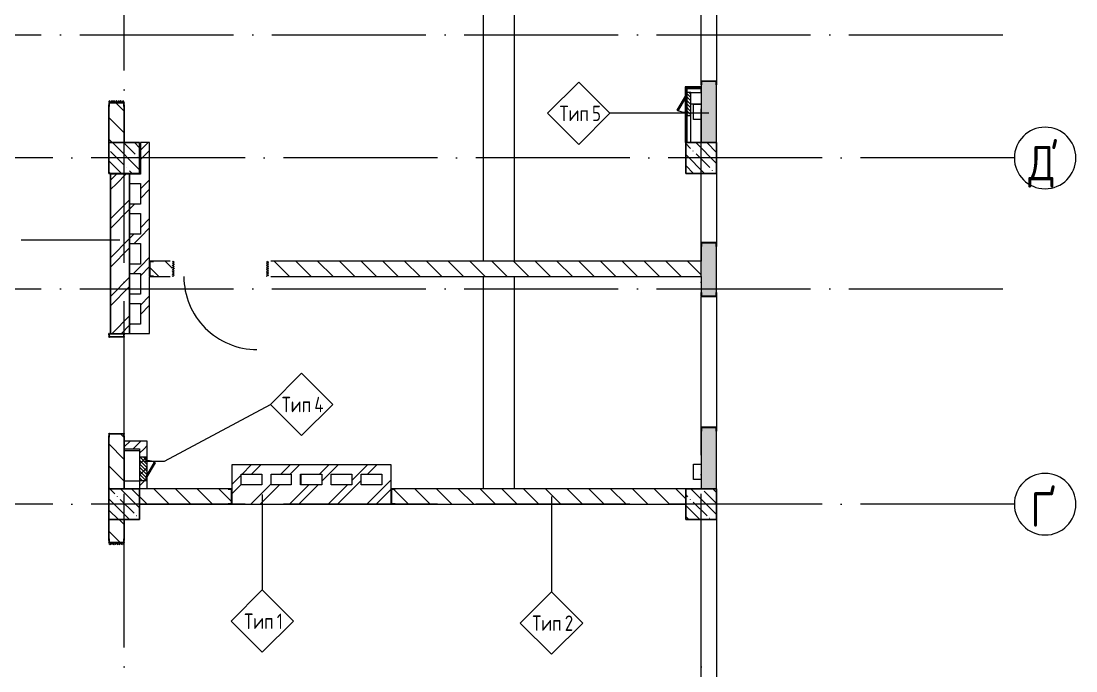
# Model space of a CAD drawing. Header units: millimetres. Extents: x -68946 to 288321, y -402657 to 324925.
# Drawn here: x 117292 to 131003, y -387159 to -378714 of the extents above; entities that cross this region are included whole.
import ezdxf

# ---------------------------------------------------------------- set-up
doc = ezdxf.new("R2010")
doc.units = ezdxf.units.MM
doc.linetypes.add('ADSK_Линия сетки', pattern=[2500, 2000, -250, 0, -250])
for name, color, linetype, lineweight in [('A-DETL-GENF-OTLN', 250, 'Continuous', 5), ('A-DOOR-____-MCUT', 250, 'Continuous', 5), ('A-DOOR-____-OTLN', 250, 'Continuous', 5), ('A-FLOR-____-OTLN', 192, 'Continuous', 9), ('A-WALL-____-IDEN', 250, 'Continuous', 9), ('A-WALL-____-MCUT', 250, 'Continuous', 13), ('A-WALL-____-PATT', 250, 'Continuous', 13), ('A-WALL-FNSH-MCUT', 250, 'Continuous', 13), ('I-WALL-____-OTLN', 250, 'Continuous', 9), ('S-COLS-____-MCUT', 250, 'Continuous', 25), ('S-COLS-____-OTLN', 250, 'Continuous', 9), ('S-GRID-____-IDEN', 250, 'Continuous', 9), ('S-GRID-____-OTLN', 250, 'Continuous', 9)]:
    doc.layers.add(name, color=color, linetype=linetype, lineweight=lineweight)
doc.styles.add('GOST Common', font='', dxfattribs={"width": 0.9, "height": 350})
doc.styles.add('ISOCPEUR', font='isocpeur.ttf', dxfattribs={"width": 0.8, "height": 100})
doc.styles.get('GOST Common').set_extended_font_data('GOST Common')
pattern_1 = [(135, (-26617.47, -398117.93), (-141.42136, -141.42136), [])]
pattern_2 = [(45, (-26617.47, -398117.93), (-251.4472, 251.4472), []), (45, (-26617.47, -397736.93), (-251.4472, 251.4472), [])]
pattern_3 = [(45, (-26617.47, -398117.93), (-70.71068, 70.71068), [])]
pattern_4 = [(135, (-26617.47, -398117.93), (-142.5612, -142.5612), []), (135, (-26474.9, -398117.93), (-142.5612, -142.5612), [252.016, -50.403, 3.353, -47.05])]
pattern_5 = [(45, (125, 0), (-22.6274, 22.6274), [])]

# ---------------------------------------------------------------- blocks, each defined once
blk = doc.blocks.new('Дверь_СКБ_2Ст_Фрамуга2 - Н_ВВ-3_2500x2600h_Учебные помещения_Фрамуга слева-V1-Кладочный план внутренних ограждающих конструкций на отм_ _12_600_ Секция 3_')
at = {"layer": 'A-DOOR-____-OTLN'}
h = blk.add_hatch(dxfattribs=at)
h.set_pattern_fill('FP_5', color=256, style=0, pattern_type=2)
h.set_pattern_definition([(45, (-1071.384, 164.685), (-14.1421, 14.1421), []), (135, (-1071.384, 164.685), (-14.1421, -14.1421), [])])
h.paths.add_polyline_path([(-1237.5, -100), (-1212.5, -100), (-1212.5, 100), (-1237.5, 100)])
h = blk.add_hatch(dxfattribs=at)
h.set_pattern_fill('FP_4', color=256, style=0, pattern_type=2)
h.set_pattern_definition([(135, (1051.41, 164.685), (-14.1421, -14.1421), []), (225, (1051.41, 164.685), (14.1421, -14.1421), [])])
h.paths.add_polyline_path([(1237.5, -100), (1262.5, -100), (1262.5, 100), (1237.5, 100)])
blk = doc.blocks.new('Дверь_СКБ_1Ст_Фрамуга1 - Н_ВВ-9_2_1250x2600h_Лаборантская 2-42764460-Кладочный план внутренних ограждающих конструкций на отм_ _12_600_ Секция 3_')
at = {"layer": 'A-DOOR-____-OTLN'}
h = blk.add_hatch(dxfattribs=at)
h.set_pattern_fill('FP_16', color=256, style=0, pattern_type=2)
h.set_pattern_definition([(45, (-446.384, 164.685), (-14.1421, 14.1421), []), (135, (-446.384, 164.685), (-14.1421, -14.1421), [])])
h.paths.add_polyline_path([(-588, 100), (-613, 100), (-613, -100), (-588, -100)])
h = blk.add_hatch(dxfattribs=at)
h.set_pattern_fill('FP_15', color=256, style=0, pattern_type=2)
h.set_pattern_definition([(135, (1676.41, 164.685), (-14.14214, -14.14214), []), (225, (1676.41, 164.685), (14.14214, -14.14214), [])])
h.paths.add_polyline_path([(637, 100), (612, 100), (612, -100), (637, -100)])
at = {"layer": 'A-DOOR-____-OTLN', "color": 255}
blk.add_arc((-463, 100), 950, 360, 90, dxfattribs=at)
blk = doc.blocks.new('BSC_Колонна _Прямоугольная - 400x400-V7-Кладочный план внутренних ограждающих конструкций на отм_ _12_600_ Секция 3_')
at = {"layer": 'S-COLS-____-OTLN', "lineweight": 5}
h = blk.add_hatch(dxfattribs=at)
h.set_pattern_fill('FP_31', color=256, style=0, pattern_type=2)
h.set_pattern_definition([(135, (-145249.98, -17625), (-142.56192, -142.56192), []), (135, (-145107.42, -17625), (-142.56192, -142.56192), [252.016, -50.403, 3.353, -47.05])])
h.paths.add_polyline_path([(-200, -200), (200, -200), (200, 200), (-200, 200)])
at = {"layer": 'S-COLS-____-MCUT'}
for p, q in [((200, 200), (-200, 200)), ((-200, 200), (-200, -200)), ((200, -200), (200, 200)), ((-200, -200), (200, -200))]:
    blk.add_line(p, q, dxfattribs=at)
blk = doc.blocks.new('ADSK_КолоннаНесущая_Швеллер_Гнутый_ГОСТ 8278-83 - 200х50х4_таб_1 2-38569673-Кладочный план внутренних ограждающих конструкций на отм_ _12_600_ Секция 3_')
at = {"layer": 'S-COLS-____-MCUT'}
for p, q in [((-10.1, 90), (-10.1, -90)), ((-6.1, -90), (-6.1, 90)), ((39.9, 100), (-0.1, 100)), ((-0.1, 96), (39.9, 96)), ((39.9, 96), (39.9, 100)), ((39.9, -96), (-0.1, -96)), ((-0.1, -100), (39.9, -100)), ((39.9, -100), (39.9, -96))]:
    blk.add_line(p, q, dxfattribs=at)
for centre, radius, start, end in [((-0.1, 90), 10, 90, 180), ((-0.1, 90), 6, 90, 180), ((-0.1, -90), 10, 180, 270), ((-0.1, -90), 6, 180, 270)]:
    blk.add_arc(centre, radius, start, end, dxfattribs=at)
blk = doc.blocks.new('ADSK_КолоннаНесущая_Швеллер_Гнутый_ГОСТ 8278-83 - 200х50х4_таб_1 2-V15-Кладочный план внутренних ограждающих конструкций на отм_ _12_600_ Секция 3_')
at = {"layer": 'S-COLS-____-MCUT'}
for p, q in [((-6, -90), (-6, 90)), ((0, 96), (40, 96)), ((40, 100), (20, 100)), ((40, 96), (40, 100)), ((40, -96), (0, -96)), ((20, -100), (40, -100)), ((40, -100), (40, -96))]:
    blk.add_line(p, q, dxfattribs=at)
for centre, radius, start, end in [((0, 90), 10, 90, 180), ((0, 90), 6, 90, 180), ((0, -90), 10, 180, 269.6632), ((0, -90), 6, 180, 270)]:
    blk.add_arc(centre, radius, start, end, dxfattribs=at)
blk = doc.blocks.new('ADSK_КолоннаНесущая_Швеллер_Гнутый_ГОСТ 8278-83 - 200х50х4_таб_1 2-V18-Кладочный план внутренних ограждающих конструкций на отм_ _12_600_ Секция 3_')
at = {"layer": 'S-COLS-____-MCUT'}
for p, q in [((-6.1, -90), (-6.1, 90)), ((-0.1, 96), (39.9, 96)), ((39.9, 100), (19.9, 100)), ((39.9, 96), (39.9, 100)), ((39.9, -96), (-0.1, -96)), ((19.9, -100), (39.9, -100)), ((39.9, -100), (39.9, -96))]:
    blk.add_line(p, q, dxfattribs=at)
for centre, radius, start, end in [((-0.1, 90), 10, 90, 180), ((-0.1, 90), 6, 90, 180), ((-0.1, -90), 10, 180, 270), ((-0.1, -90), 6, 180, 270)]:
    blk.add_arc(centre, radius, start, end, dxfattribs=at)
blk = doc.blocks.new('ADSK_КолоннаНесущая_Швеллер_Гнутый_ГОСТ 8278-83 - 200х50х4_таб_1 2-V17-Кладочный план внутренних ограждающих конструкций на отм_ _12_600_ Секция 3_')
at = {"layer": 'S-COLS-____-MCUT'}
for p, q in [((-6, -90), (-6, 90)), ((0, 96), (40, 96)), ((40, 100), (20, 100)), ((40, 96), (40, 100)), ((40, -96), (0, -96)), ((20, -100), (40, -100)), ((40, -100), (40, -96))]:
    blk.add_line(p, q, dxfattribs=at)
for centre, radius, start, end in [((0, 90), 10, 90.3368, 180), ((0, 90), 6, 90, 180), ((0, -90), 10, 180, 270), ((0, -90), 6, 180, 270)]:
    blk.add_arc(centre, radius, start, end, dxfattribs=at)
blk = doc.blocks.new('ADSK_КолоннаНесущая_Швеллер_Гнутый_ГОСТ 8278-83 - 200х50х4_таб_1 2-V19-Кладочный план внутренних ограждающих конструкций на отм_ _12_600_ Секция 3_')
at = {"layer": 'S-COLS-____-MCUT'}
for p, q in [((-10.1, 90), (-10.1, -90)), ((-6.1, -90), (-6.1, 90)), ((39.9, 100), (-0.1, 100)), ((-0.1, 96), (39.9, 96)), ((39.9, 96), (39.9, 100)), ((39.9, -96), (-0.1, -96)), ((-0.1, -100), (39.9, -100)), ((39.9, -100), (39.9, -96))]:
    blk.add_line(p, q, dxfattribs=at)
for centre, radius, start, end in [((-0.1, 90), 10, 90, 180), ((-0.1, 90), 6, 90, 180), ((-0.1, -90), 10, 180, 270), ((-0.1, -90), 6, 180, 270)]:
    blk.add_arc(centre, radius, start, end, dxfattribs=at)
blk = doc.blocks.new('ADSK_КолоннаНесущая_Швеллер_Гнутый_ГОСТ 8278-83 - 200х50х4_таб_1 2-V23-Кладочный план внутренних ограждающих конструкций на отм_ _12_600_ Секция 3_')
at = {"layer": 'S-COLS-____-MCUT'}
for p, q in [((-10.1, 90), (-10.1, -90)), ((-6.1, -90), (-6.1, 90)), ((39.9, 100), (-0.1, 100)), ((-0.1, 96), (39.9, 96)), ((39.9, 96), (39.9, 100)), ((39.9, -96), (-0.1, -96)), ((-0.1, -100), (39.9, -100)), ((39.9, -100), (39.9, -96))]:
    blk.add_line(p, q, dxfattribs=at)
for centre, radius, start, end in [((-0.1, 90), 10, 90, 180), ((-0.1, 90), 6, 90, 180), ((-0.1, -90), 10, 180, 270), ((-0.1, -90), 6, 180, 270)]:
    blk.add_arc(centre, radius, start, end, dxfattribs=at)
blk = doc.blocks.new('АР_Люк - ЛРС_ВК_300х400_внутренний_RAL 9003-V29-Кладочный план внутренних ограждающих конструкций на отм_ _12_600_ Секция 3_')
at = {"layer": 'A-DOOR-____-OTLN'}
h = blk.add_hatch(dxfattribs=at)
h.set_pattern_fill('FP_36', color=256, style=0, pattern_type=2)
h.set_pattern_definition(pattern_5)
h.paths.add_polyline_path([(275, 50), (-25, 50), (-25, -50), (275, -50)])
at = {"layer": 'A-DETL-GENF-OTLN'}
for p, q in [((275, 50), (-25, 50)), ((-25, 50), (-25, -50)), ((275, -50), (275, 50)), ((-25, -50), (275, -50))]:
    blk.add_line(p, q, dxfattribs=at)
at = {"layer": 'A-DOOR-____-MCUT'}
for p, q in [((48, 155), (38, 138)), ((38, 138), (220, 33)), ((230, 50), (48, 155)), ((20, 50), (-15, 50)), ((-15, 50), (-15, 30)), ((-15, 30), (20, 30)), ((20, 30), (20, 50)), ((220, 33), (230, 50)), ((265, 50), (230, 50)), ((230, 50), (230, 30)), ((230, 30), (265, 30)), ((265, 30), (265, 50))]:
    blk.add_line(p, q, dxfattribs=at)
blk.add_arc((230, 50), 210, 150, 180, dxfattribs=at)
blk = doc.blocks.new('АР_Люк - ЛРС_ВК_300х400_внутренний_RAL 9003-V30-Кладочный план внутренних ограждающих конструкций на отм_ _12_600_ Секция 3_')
at = {"layer": 'A-DOOR-____-OTLN'}
h = blk.add_hatch(dxfattribs=at)
h.set_pattern_fill('FP_36', color=256, style=0, pattern_type=2)
h.set_pattern_definition(pattern_5)
h.paths.add_polyline_path([(-25, -38), (275, -38), (275, 37), (-25, 37)])
at = {"layer": 'A-DETL-GENF-OTLN'}
for p, q in [((275, 37), (-25, 37)), ((-25, 37), (-25, -38)), ((275, -38), (275, 37)), ((-25, -38), (275, -38))]:
    blk.add_line(p, q, dxfattribs=at)
at = {"layer": 'A-DOOR-____-MCUT'}
for p, q in [((48, 142), (38, 125)), ((230, 37), (48, 142)), ((20, 37), (-15, 37)), ((-15, 37), (-15, 18)), ((-15, 18), (20, 18)), ((20, 18), (20, 37)), ((38, 125), (220, 20)), ((220, 20), (230, 37)), ((265, 37), (230, 37)), ((230, 37), (230, 18)), ((230, 18), (265, 18)), ((265, 18), (265, 37))]:
    blk.add_line(p, q, dxfattribs=at)
blk.add_arc((230, 37), 210, 150, 180, dxfattribs=at)
blk = doc.blocks.new('Ось сетки - Круг_Ø8 мм-39983606-Кладочный план внутренних ограждающих конструкций на отм_ _12_600_ Секция 3_')
at = {"layer": 'S-GRID-____-IDEN'}
for start, end in [(360, 180), (180, 360)]:
    blk.add_arc((0, 0), 4, start, end, dxfattribs=at)
blk = doc.blocks.new('ADSK_Марка_Стена - Типоразмер_ADSK_Марка-30564887-Кладочный план внутренних ограждающих конструкций на отм_ _12_600_ Секция 3_')
at = {"layer": 'A-WALL-____-IDEN'}
for p, q in [((-0.16, 4.37), (-4.21, 0.31)), ((3.9, 0.31), (-0.16, 4.37)), ((-4.21, 0.31), (-0.16, -3.74)), ((-0.16, -3.74), (3.9, 0.31))]:
    blk.add_line(p, q, dxfattribs=at)

msp = doc.modelspace()

# ---------------------------------------------------------------- hatches: boundary and pattern name
h = msp.add_hatch()
h.set_pattern_fill('FP_2', color=256, style=0, pattern_type=2)
h.set_pattern_definition(pattern_1)
h.paths.add_polyline_path([(118632.5323, -380292.9338), (118632.5323, -379772.9338), (118432.5323, -379772.9338), (118432.5323, -380292.9338)])
h.paths.add_polyline_path([(118432.5323, -377272.9338), (118632.5323, -377272.9338), (118632.5323, -377127.9338), (118432.5323, -377127.9338), (118432.5323, -377242.9338)])
h = msp.add_hatch()
h.set_pattern_fill('FP_3', color=256, style=0, pattern_type=2)
h.set_pattern_definition(pattern_2)
h.paths.add_polyline_path([(118702.5323, -382772.9338), (118702.5323, -380822.9338), (118452.5323, -380822.9338), (118452.5323, -382772.9338)])
h = msp.add_hatch()
h.set_pattern_fill('FP_2', color=256, style=0, pattern_type=2)
h.set_pattern_definition(pattern_1)
h.paths.add_polyline_path([(118632.5104, -389292.9338), (118632.5104, -387992.9338), (118432.5104, -387992.9338), (118432.5104, -389292.9338)])
h.paths.add_polyline_path([(118432.5104, -385492.9338), (118632.5104, -385492.9338), (118632.5104, -385192.9338), (118432.5104, -385192.9338), (118432.5104, -385462.9338)])
h.paths.add_polyline_path([(118632.5104, -384792.9338), (118632.5104, -384072.9298), (118432.5104, -384072.9298), (118432.5104, -384792.9338)])
h.paths.add_polyline_path([(118632.5104, -382822.9298), (118632.5104, -382782.9411), (118432.5104, -382782.9411), (118432.5104, -382822.9298)])
at = {"layer": 'A-WALL-____-PATT', "lineweight": 15}
h = msp.add_hatch(dxfattribs=at)
h.set_pattern_fill('FP_23', color=256, style=0, pattern_type=2)
h.set_pattern_definition([(50, (-26617.47, -398117.93), (364.36793, -31.8783), [38.1, -419.1]), (355, (-26617.47, -398117.93), (-70.48585, 382.1133), [30.48, -335.28]), (100.451, (-26587.1, -398120.6), (293.885, 350.2334), [32.38, -356.18]), (46.184, (-26617.47, -398016.33), (542.1585, -84.0858), [57.15, -628.65]), (96.636, (-26572.3, -398023.34), (474.8049, 494.8554), [48.57, -534.27]), (351.184, (-26617.47, -398016.33), (474.8102, 494.85), [45.72, -502.92]), (21, (-26566.67, -398041.73), (303.22847, -204.53046), [38.1, -419.1]), (326, (-26566.67, -398041.73), (123.6039, 368.37604), [30.48, -335.28]), (71.451, (-26541.4, -398058.78), (426.8341, 163.8427), [32.38, -356.18]), (37.5, (-26617.47, -398117.93), (6.17665, 169.11015), [16.764, -314.452, 16.764, -323.596, -336.55]), (37.5, (-26617.47, -398117.93), (6.17665, 169.11015), [-671.576, 16.764, -319.786]), (7.5, (-26617.47, -398117.93), (133.63888, 200.3615), [16.764, -177.292, 16.764, -306.832, -128.27]), (7.5, (-26617.47, -398117.93), (133.63888, 200.3615), [-517.652, 16.764, -111.506]), (327.5, (-26730.75, -398117.93), (271.18182, -11.45836), [16.764, -110.236, 16.764, -379.476, -525.78]), (327.5, (-26730.75, -398117.93), (271.18182, -11.45836), [-523.24, 16.764, -509.016]), (317.5, (-26781.55, -398117.93), (296.2585, 50.85285), [16.764, -148.336, 16.764, -246.38, -373.38]), (317.5, (-26781.55, -398117.93), (296.2585, 50.85285), [-428.244, 16.764, -356.616])])
h.paths.add_polyline_path([(126332.5104, -397892.9338), (126332.5104, -397492.9344), (126132.5104, -397492.9344), (126132.5104, -397892.9338)])
h.paths.add_polyline_path([(126132.5104, -393792.9338), (126332.5104, -393792.9338), (126332.5104, -392992.9344), (126132.5104, -392992.9344), (126132.5104, -393448.7037)])
h.paths.add_polyline_path([(126332.5104, -391292.9344), (126332.5104, -390592.9344), (126132.5104, -390592.9344), (126132.5104, -391292.9344)])
h.paths.add_polyline_path([(126132.5104, -389292.9338), (126332.5104, -389292.9338), (126332.5104, -388492.9344), (126132.5104, -388492.9344), (126132.5104, -389208.4874)])
h.paths.add_polyline_path([(126132.5104, -384792.9338), (126332.5104, -384792.9338), (126332.5104, -383992.9344), (126132.5104, -383992.9344)])
h.paths.add_polyline_path([(126332.5104, -382292.9344), (126332.5104, -381592.9344), (126132.5104, -381592.9344), (126132.5104, -382292.9344)])
h.paths.add_polyline_path([(126332.5104, -380292.9338), (126332.5104, -379492.9344), (126132.5104, -379492.9344), (126132.5104, -380292.9338)])
h.paths.add_polyline_path([(126332.5104, -375792.9338), (126332.5104, -374992.9344), (126132.5104, -374992.9344), (126132.5104, -375792.9338)])
h.paths.add_polyline_path([(126132.5104, -373292.9344), (126332.5104, -373292.9344), (126332.5104, -372592.9344), (126132.5104, -372592.9344)])
h.paths.add_polyline_path([(126132.5104, -371292.9338), (126332.5104, -371292.9338), (126332.5104, -370492.9344), (126132.5104, -370492.9344), (126132.5104, -371187.5681)])
h.paths.add_polyline_path([(126332.5104, -366792.9338), (126332.5104, -365992.9344), (126132.5104, -365992.9344), (126132.5104, -366792.9338)])
h.paths.add_polyline_path([(126332.5104, -365092.9344), (126332.5104, -364392.9344), (126132.5104, -364392.9344), (126132.5104, -365092.9344)])
h.paths.add_polyline_path([(126132.5104, -362692.9344), (126332.5104, -362692.9344), (126332.5104, -362292.9338), (126132.5104, -362292.9338), (126132.5104, -362442.122)])
h.paths.add_polyline_path([(126332.5104, -361892.9338), (126332.5104, -361492.9344), (126132.5104, -361492.9344), (126132.5104, -361892.9338)])
h.paths.add_polyline_path([(126332.5104, -358192.9344), (126332.5104, -357392.9338), (126132.5104, -357392.9338), (126132.5104, -358192.9344)])
h.paths.add_polyline_path([(126132.5104, -353692.9338), (126332.5104, -353692.9338), (126332.5104, -352492.9338), (126132.5104, -352492.9338), (126132.5104, -353282.9344)])
h.paths.add_polyline_path([(126332.5104, -350392.9338), (126332.5104, -350092.9344), (126132.5104, -350092.9344), (126132.5104, -350392.9338)])
h.paths.add_polyline_path([(126332.5104, -349192.9344), (126332.5104, -347992.9344), (126132.5104, -347992.9344), (126132.5104, -349192.9344)])
h.paths.add_polyline_path([(126132.5104, -347092.9344), (126332.5104, -347092.9344), (126332.5104, -346392.9344), (126132.5104, -346392.9344)])
h.paths.add_polyline_path([(126332.5104, -344292.9338), (126332.5104, -343492.9344), (126132.5104, -343492.9344), (126132.5104, -344292.9338)])
h.paths.add_polyline_path([(126332.5104, -340192.9344), (126332.5104, -339542.9338), (126132.5104, -339542.9338), (126132.5104, -340192.9344)])
h = msp.add_hatch(dxfattribs=at)
h.set_pattern_fill('FP_3', color=256, style=0, pattern_type=2)
h.set_pattern_definition(pattern_2)
h.paths.add_polyline_path([(118962.5104, -382772.9338), (118962.5104, -380292.9338), (118842.5104, -380292.9338), (118842.5104, -382772.9338)])
h = msp.add_hatch(dxfattribs=at)
h.set_pattern_fill('FP_3', color=256, style=0, pattern_type=2)
h.set_pattern_definition(pattern_2)
h.paths.add_polyline_path([(118842.5104, -380822.9338), (118842.5104, -380702.9338), (118452.5323, -380702.9338), (118452.5323, -380822.9338), (118752.7972, -380822.9338)])
h = msp.add_hatch(dxfattribs=at)
h.set_pattern_fill('FP_3', color=256, style=0, pattern_type=2)
h.set_pattern_definition(pattern_2)
h.paths.add_polyline_path([(118702.5323, -381212.9338), (118842.5104, -381212.9338), (118842.5104, -381092.9338), (118702.5323, -381092.9338)])
h = msp.add_hatch(dxfattribs=at)
h.set_pattern_fill('FP_3', color=256, style=0, pattern_type=2)
h.set_pattern_definition(pattern_2)
h.paths.add_polyline_path([(118702.5323, -381602.9338), (118842.5104, -381602.9338), (118842.5104, -381482.9338), (118702.5323, -381482.9338)])
h = msp.add_hatch(dxfattribs=at)
h.set_pattern_fill('FP_2', color=256, style=0, pattern_type=2)
h.set_pattern_definition(pattern_1)
h.paths.add_polyline_path([(126132.5104, -382032.9338), (126132.5104, -381832.9338), (120507.5323, -381832.9338), (120507.5323, -382032.9338), (123313.1617, -382032.9338)])
h.paths.add_polyline_path([(119132.8276, -382032.9338), (119257.5323, -382032.9338), (119257.5323, -381832.9338), (118962.5104, -381832.9338), (118962.5104, -382032.9338)])
h = msp.add_hatch(dxfattribs=at)
h.set_pattern_fill('FP_3', color=256, style=0, pattern_type=2)
h.set_pattern_definition(pattern_2)
h.paths.add_polyline_path([(118702.5323, -381992.9338), (118842.5104, -381992.9338), (118842.5104, -381872.9338), (118702.5323, -381872.9338)])
h = msp.add_hatch(dxfattribs=at)
h.set_pattern_fill('FP_3', color=256, style=0, pattern_type=2)
h.set_pattern_definition(pattern_2)
h.paths.add_polyline_path([(118702.5323, -382772.9338), (118842.5104, -382772.9338), (118842.5104, -382652.9338), (118702.5323, -382652.9338)])
h = msp.add_hatch(dxfattribs=at)
h.set_pattern_fill('FP_6', color=94, style=0, pattern_type=2)
h.set_pattern_definition(pattern_3)
h.paths.add_polyline_path([(118832.5542, -384272.9298), (118932.5542, -384272.9298), (118932.5542, -384172.9298), (118632.5104, -384172.9298), (118632.5104, -384272.9298), (118752.7972, -384272.9298)])
h = msp.add_hatch(dxfattribs=at)
h.set_pattern_fill('FP_6', color=94, style=0, pattern_type=2)
h.set_pattern_definition(pattern_3)
h.paths.add_polyline_path([(118832.5542, -384792.9338), (118932.5542, -384792.9338), (118932.5542, -384672.9318), (118912.5542, -384672.9318), (118912.5542, -384637.9318), (118932.5542, -384637.9318), (118915.2337, -384627.9318), (118932.5542, -384597.9318), (118932.5542, -384427.9318), (118912.5542, -384427.9318), (118912.5542, -384392.9318), (118932.5542, -384392.9318), (118932.5542, -384272.9298), (118832.5542, -384272.9298), (118832.5542, -384682.9318)])
h = msp.add_hatch(dxfattribs=at)
h.set_pattern_fill('FP_3', color=256, style=0, pattern_type=2)
h.set_pattern_definition(pattern_2)
h.paths.add_polyline_path([(120152.5104, -384992.8145), (120152.5104, -384482.8145), (120032.5104, -384482.8145), (120032.5104, -384992.8145)])
h = msp.add_hatch(dxfattribs=at)
h.set_pattern_fill('FP_3', color=256, style=0, pattern_type=2)
h.set_pattern_definition(pattern_2)
h.paths.add_polyline_path([(121982.5104, -384602.8145), (121982.5104, -384482.8145), (120152.5104, -384482.8145), (120152.5104, -384602.8145), (121793.0402, -384602.8145)])
h = msp.add_hatch(dxfattribs=at)
h.set_pattern_fill('FP_3', color=256, style=0, pattern_type=2)
h.set_pattern_definition(pattern_2)
h.paths.add_polyline_path([(120542.5104, -384742.8145), (120542.5104, -384602.8145), (120422.5104, -384602.8145), (120422.5104, -384742.8145)])
h = msp.add_hatch(dxfattribs=at)
h.set_pattern_fill('FP_3', color=256, style=0, pattern_type=2)
h.set_pattern_definition(pattern_2)
h.paths.add_polyline_path([(121322.5104, -384742.8145), (121322.5104, -384602.8145), (121202.5104, -384602.8145), (121202.5104, -384742.8145)])
h = msp.add_hatch(dxfattribs=at)
h.set_pattern_fill('FP_3', color=256, style=0, pattern_type=2)
h.set_pattern_definition(pattern_2)
h.paths.add_polyline_path([(121712.5104, -384742.8145), (121712.5104, -384602.8145), (121592.5104, -384602.8145), (121592.5104, -384742.8145)])
h = msp.add_hatch(dxfattribs=at)
h.set_pattern_fill('FP_3', color=256, style=0, pattern_type=2)
h.set_pattern_definition(pattern_2)
h.paths.add_polyline_path([(122102.5104, -384742.8145), (122102.5104, -384482.8145), (121982.5104, -384482.8145), (121982.5104, -384742.8145)])
h = msp.add_hatch(dxfattribs=at)
h.set_pattern_fill('FP_3', color=256, style=0, pattern_type=2)
h.set_pattern_definition(pattern_2)
h.paths.add_polyline_path([(120152.5104, -384992.8145), (122102.5104, -384992.8145), (122102.5104, -384742.8145), (120152.5104, -384742.8145), (120152.5104, -384968.2711)])
h = msp.add_hatch(dxfattribs=at)
h.set_pattern_fill('FP_2', color=256, style=0, pattern_type=2)
h.set_pattern_definition(pattern_1)
h.paths.add_polyline_path([(120032.5104, -384992.9338), (120032.5104, -384792.9338), (118832.5104, -384792.9338), (118832.5104, -384992.9338)])
h = msp.add_hatch(dxfattribs=at)
h.set_pattern_fill('FP_2', color=256, style=0, pattern_type=2)
h.set_pattern_definition(pattern_1)
h.paths.add_polyline_path([(125932.5104, -384992.9344), (125932.5104, -384792.9344), (122102.5104, -384792.9344), (122102.5104, -384992.9344), (123313.1617, -384992.9344)])
at = {"layer": 'S-COLS-____-OTLN', "lineweight": 5}
h = msp.add_hatch(dxfattribs=at)
h.set_pattern_fill('FP_1', color=256, style=0, pattern_type=2)
h.set_pattern_definition(pattern_4)
h.paths.add_polyline_path([(125932.5104, -380692.9338), (126332.5104, -380692.9338), (126332.5104, -380292.9338), (125932.5104, -380292.9338)])
h = msp.add_hatch(dxfattribs=at)
h.set_pattern_fill('FP_1', color=256, style=0, pattern_type=2)
h.set_pattern_definition(pattern_4)
h.paths.add_polyline_path([(118432.5104, -385192.9338), (118832.5104, -385192.9338), (118832.5104, -384792.9338), (118432.5104, -384792.9338), (118432.5104, -384968.2711)])
h = msp.add_hatch(dxfattribs=at)
h.set_pattern_fill('FP_1', color=256, style=0, pattern_type=2)
h.set_pattern_definition(pattern_4)
h.paths.add_polyline_path([(126332.5104, -385192.9338), (126332.5104, -384792.9338), (125932.5104, -384792.9338), (125932.5104, -385192.9338)])

# ---------------------------------------------------------------- linework, layer by layer
for p, q in [((118432.5323, -379802.9338), (118432.5323, -380292.9338)), ((118632.5323, -380292.9338), (118632.5323, -379802.9338)), ((118452.5323, -380702.9338), (118452.5323, -382772.9338)), ((118702.5323, -382772.9298), (118702.5323, -380692.9338)), ((118432.5104, -384102.9298), (118432.5104, -384792.9338)), ((118632.5104, -384792.9338), (118632.5104, -384102.9298)), ((118432.5104, -385192.9338), (118432.5104, -385462.9338)), ((118632.5104, -385462.9338), (118632.5104, -385192.9338))]:
    msp.add_line(p, q)
at = {"layer": 'A-FLOR-____-OTLN'}
for p, q in [((123302.5323, -381832.9338), (123302.5323, -371692.9338)), ((123702.5323, -371692.9338), (123702.5323, -381832.9338)), ((126132.5104, -379792.187), (125997.5333, -379792.187)), ((126032.511, -379992.5785), (126032.511, -379792.5785)), ((126032.511, -379792.5785), (126132.5104, -379792.5785)), ((126132.5104, -379992.5785), (126032.511, -379992.5785)), ((123302.5323, -384792.9298), (123302.5323, -382032.9338)), ((123702.5323, -382032.9338), (123702.5323, -384792.9298)), ((118632.5218, -384292.9335), (118832.5218, -384292.9335)), ((120932.5104, -384742.8145), (120932.5104, -384602.8145)), ((126032.5104, -384672.9338), (126032.5104, -384472.9338)), ((126032.5104, -384472.9338), (126132.5104, -384472.9338)), ((118832.5218, -384692.9335), (118632.5218, -384692.9335)), ((126132.5104, -384672.9338), (126032.5104, -384672.9338))]:
    msp.add_line(p, q, dxfattribs=at)
at = {"layer": 'A-WALL-____-IDEN'}
for p, q in [((126232.5104, -379912.2642), (124946.8854, -379912.2642)), ((118577.5323, -381563.4511), (117291.9073, -381563.4511)), ((119155.3164, -384431.8245), (120531.9423, -383695.9153)), ((118882.5542, -384431.8245), (119155.3164, -384431.8245)), ((120426.2533, -384867.8145), (120426.2533, -386106.5645)), ((124186.4986, -384892.9344), (124186.4986, -386131.6844))]:
    msp.add_line(p, q, dxfattribs=at)
at = {"layer": 'A-WALL-____-MCUT', "color": 7, "lineweight": 15}
for p, q in [((126132.5104, -379492.9344), (126132.5104, -380292.9338)), ((126332.5104, -379492.9344), (126132.5104, -379492.9344)), ((126332.5104, -380292.9338), (126332.5104, -379492.9344)), ((118842.5104, -380292.9338), (118842.5104, -380702.9338)), ((118962.5104, -380292.9338), (118842.5104, -380292.9338)), ((118962.5104, -381832.9338), (118962.5104, -380292.9338)), ((118842.5104, -380702.9338), (118452.5323, -380702.9338)), ((118702.5323, -380822.9338), (118842.5104, -380822.9338)), ((118702.5323, -381092.9338), (118702.5323, -380822.9338)), ((118842.5104, -380822.9338), (118842.5104, -381092.9338)), ((118842.5104, -381092.9338), (118702.5323, -381092.9338)), ((118702.5323, -381212.9338), (118842.5104, -381212.9338)), ((118702.5323, -381482.9338), (118702.5323, -381212.9338)), ((118842.5104, -381212.9338), (118842.5104, -381482.9338)), ((118842.5104, -381482.9338), (118702.5323, -381482.9338)), ((118702.5323, -381602.9338), (118842.5104, -381602.9338)), ((118702.5323, -381872.9338), (118702.5323, -381602.9338)), ((118842.5104, -381602.9338), (118842.5104, -381872.9338)), ((126132.5104, -381592.9344), (126132.5104, -381832.9338)), ((126332.5104, -381592.9344), (126132.5104, -381592.9344)), ((126332.5104, -382292.9344), (126332.5104, -381592.9344)), ((119227.5323, -381832.9338), (118962.5104, -381832.9338)), ((126132.5104, -381832.9338), (120537.5323, -381832.9338)), ((118842.5104, -381872.9338), (118702.5323, -381872.9338)), ((118702.5323, -382262.9338), (118702.5323, -381992.9338)), ((118702.5323, -381992.9338), (118842.5104, -381992.9338)), ((118842.5104, -381992.9338), (118842.5104, -382262.9338)), ((118962.5104, -382032.9338), (119227.5323, -382032.9338)), ((118962.5104, -382772.9338), (118962.5104, -382032.9338)), ((120537.5323, -382032.9338), (126132.5104, -382032.9338)), ((126132.5104, -382032.9338), (126132.5104, -382292.9344)), ((118842.5104, -382262.9338), (118702.5323, -382262.9338)), ((118702.5323, -382382.9338), (118842.5104, -382382.9338)), ((118702.5323, -382652.9338), (118702.5323, -382382.9338)), ((118842.5104, -382382.9338), (118842.5104, -382652.9338)), ((126132.5104, -382292.9344), (126332.5104, -382292.9344)), ((118842.5104, -382652.9338), (118702.5323, -382652.9338)), ((118432.5104, -382782.9411), (118432.5104, -382792.9298)), ((118632.5104, -382782.9411), (118432.5104, -382782.9411)), ((118452.5323, -382772.9338), (118962.5104, -382772.9338)), ((118632.5104, -382792.9298), (118632.5104, -382782.9411)), ((126132.5104, -383992.9344), (126132.5104, -384792.9338)), ((126332.5104, -383992.9344), (126132.5104, -383992.9344)), ((126332.5104, -384792.9338), (126332.5104, -383992.9344)), ((120032.5104, -384482.8145), (120032.5104, -384792.9338)), ((122102.5104, -384482.8145), (120032.5104, -384482.8145)), ((120152.5104, -384742.8145), (120152.5104, -384602.8145)), ((120152.5104, -384602.8145), (120422.5104, -384602.8145)), ((120422.5104, -384602.8145), (120422.5104, -384742.8145)), ((120542.5104, -384742.8145), (120542.5104, -384602.8145)), ((120542.5104, -384602.8145), (120802.5104, -384602.8145)), ((120802.5104, -384602.8145), (120802.5104, -384742.8145)), ((120922.5104, -384742.8145), (120922.5104, -384602.8145)), ((120922.5104, -384602.8145), (121202.5104, -384602.8145)), ((121202.5104, -384602.8145), (121202.5104, -384742.8145)), ((121322.5104, -384602.8145), (121592.5104, -384602.8145)), ((121322.5104, -384742.8145), (121322.5104, -384602.8145)), ((121592.5104, -384602.8145), (121592.5104, -384742.8145)), ((121712.5104, -384602.8145), (121982.5104, -384602.8145)), ((121712.5104, -384742.8145), (121712.5104, -384602.8145)), ((121982.5104, -384602.8145), (121982.5104, -384742.8145)), ((122102.5104, -384792.9344), (122102.5104, -384482.8145)), ((120422.5104, -384742.8145), (120152.5104, -384742.8145)), ((120802.5104, -384742.8145), (120542.5104, -384742.8145)), ((121202.5104, -384742.8145), (120922.5104, -384742.8145)), ((121592.5104, -384742.8145), (121322.5104, -384742.8145)), ((121982.5104, -384742.8145), (121712.5104, -384742.8145)), ((120032.5104, -384792.9338), (118832.5104, -384792.9338)), ((118832.5104, -384792.9338), (118832.5104, -384992.9338)), ((125932.5104, -384792.9344), (122102.5104, -384792.9344)), ((125932.5104, -384992.9344), (125932.5104, -384792.9344)), ((118832.5104, -384992.9338), (120032.5104, -384992.9338)), ((120032.5104, -384992.8145), (122102.5104, -384992.8145)), ((122102.5104, -384992.9344), (125932.5104, -384992.9344))]:
    msp.add_line(p, q, dxfattribs=at)
at = {"layer": 'A-WALL-____-MCUT', "color": 42, "lineweight": 15}
for p, q in [((125935.0333, -379652.9338), (125935.0333, -379580.4338)), ((126132.5333, -379580.4338), (125935.0333, -379580.4338)), ((125935.0333, -379687.9338), (125935.0333, -379695.1507)), ((125935.0333, -379706.2832), (125935.0333, -379897.9338)), ((125935.0333, -379932.9338), (125935.0333, -380292.9338))]:
    msp.add_line(p, q, dxfattribs=at)
at = {"layer": 'A-WALL-____-MCUT', "color": 30, "lineweight": 15}
for p, q in [((125947.5333, -379592.9338), (125947.5333, -380292.9338)), ((126132.5333, -379592.9338), (125947.5333, -379592.9338)), ((125997.5333, -380292.9338), (125997.5333, -379642.9338)), ((125997.5333, -379642.9338), (126132.5333, -379642.9338)), ((126132.5333, -379642.9338), (126132.5333, -379592.9338)), ((125947.5333, -380292.9338), (125997.5333, -380292.9338))]:
    msp.add_line(p, q, dxfattribs=at)
at = {"layer": 'A-WALL-____-MCUT', "lineweight": 15}
for p, q in [((126132.5104, -380292.9338), (126332.5104, -380292.9338)), ((118962.5104, -381832.9338), (118962.5104, -382032.9338)), ((126132.5104, -382032.9338), (126132.5104, -381832.9338)), ((118432.5104, -384792.9338), (118632.5104, -384792.9338)), ((120032.5104, -384992.9338), (120032.5104, -384792.9338)), ((122102.5104, -384992.9344), (122102.5104, -384792.9344)), ((126132.5104, -384792.9338), (126332.5104, -384792.9338)), ((118632.5104, -385192.9338), (118432.5104, -385192.9338))]:
    msp.add_line(p, q, dxfattribs=at)
at = {"layer": 'A-WALL-____-MCUT', "color": 84, "lineweight": 15}
for p, q in [((118932.5542, -384172.9298), (118632.5104, -384172.9298)), ((118932.5542, -384392.9318), (118932.5542, -384172.9298)), ((118632.5104, -384272.9298), (118832.5542, -384272.9298)), ((118832.5542, -384272.9298), (118832.5542, -384792.9338)), ((118932.5542, -384597.9318), (118932.5542, -384427.9318)), ((118932.5542, -384792.9338), (118932.5542, -384672.9318))]:
    msp.add_line(p, q, dxfattribs=at)
at = {"layer": 'A-WALL-FNSH-MCUT', "lineweight": 15}
for p, q in [((126132.5333, -379567.9338), (125922.5333, -379567.9338)), ((125922.5333, -379567.9338), (125922.5333, -379652.9338)), ((126132.5333, -379592.9338), (126132.5333, -379567.9338)), ((125922.5333, -379727.9338), (125922.5333, -379897.9338)), ((125922.5333, -379932.9338), (125922.5333, -380292.9338)), ((125922.5333, -380292.9338), (125947.5333, -380292.9338))]:
    msp.add_line(p, q, dxfattribs=at)
at = {"layer": 'I-WALL-____-OTLN', "lineweight": 15}
for p, q in [((126132.5104, -379492.9344), (126132.5104, -376192.9344)), ((126332.5104, -376192.9344), (126332.5104, -379492.9344)), ((126132.5104, -381592.9344), (126132.5104, -380692.9344)), ((126332.5104, -380692.9344), (126332.5104, -381592.9344)), ((126132.5104, -383992.9344), (126132.5104, -382292.9344)), ((126332.5104, -382292.9344), (126332.5104, -383992.9344)), ((126132.5104, -388492.9344), (126132.5104, -385192.9344)), ((126332.5104, -385192.9344), (126332.5104, -388492.9344))]:
    msp.add_line(p, q, dxfattribs=at)
at = {"layer": 'S-COLS-____-MCUT'}
for p, q in [((126132.5104, -380292.9338), (125932.5104, -380292.9338)), ((125932.5104, -380292.9338), (125932.5104, -380692.9338)), ((126332.5104, -380692.9338), (126332.5104, -380292.9338)), ((125932.5104, -380692.9338), (126332.5104, -380692.9338)), ((118432.5104, -384792.9338), (118432.5104, -385192.9338)), ((118832.5104, -384792.9338), (118632.5104, -384792.9338)), ((118832.5104, -385192.9338), (118832.5104, -384792.9338)), ((126132.5104, -384792.9338), (125932.5104, -384792.9338)), ((125932.5104, -384792.9338), (125932.5104, -385192.9338)), ((126332.5104, -385192.9338), (126332.5104, -384792.9338)), ((118632.5104, -385192.9338), (118832.5104, -385192.9338)), ((125932.5104, -385192.9338), (126332.5104, -385192.9338))]:
    msp.add_line(p, q, dxfattribs=at)
at = {"layer": 'S-COLS-____-OTLN'}
for p, q in [((126332.5104, -380292.9338), (126132.5104, -380292.9338)), ((118632.5104, -384792.9338), (118432.5104, -384792.9338)), ((126332.5104, -384792.9338), (126132.5104, -384792.9338)), ((118432.5104, -385192.9338), (118632.5104, -385192.9338))]:
    msp.add_line(p, q, dxfattribs=at)
at = {"layer": 'S-GRID-____-OTLN', "linetype": 'ADSK_Линия сетки'}
for p, q in [((118632.5323, -401856.7737), (118632.5323, -336915.9292)), ((126132.5323, -401856.7737), (126132.5323, -336915.9292)), ((105552.8046, -378892.9338), (130203.4118, -378892.9338)), ((130203.4118, -380492.9338), (105552.8046, -380492.9338)), ((105552.8046, -382192.9338), (130203.4118, -382192.9338)), ((130203.4118, -384992.9338), (105552.8046, -384992.9338))]:
    msp.add_line(p, q, dxfattribs=at)

# ---------------------------------------------------------------- block references
at = {"rotation": 269.9999999999995}
msp.add_blockref('ADSK_КолоннаНесущая_Швеллер_Гнутый_ГОСТ 8278-83 - 200х50х4_таб_1 2-V17-Кладочный план внутренних ограждающих конструкций на отм_ _12_600_ Секция 3_', (118532.5323, -384083.0298), dxfattribs=at)
at = {"layer": 'A-DOOR-____-OTLN', "color": 255}
for name, p, rotation in [('Дверь_СКБ_2Ст_Фрамуга2 - Н_ВВ-3_2500x2600h_Учебные помещения_Фрамуга слева-V1-Кладочный план внутренних ограждающих конструкций на отм_ _12_600_ Секция 3_', (118532.5323, -378535.4338), 89.99999999999993), ('Дверь_СКБ_1Ст_Фрамуга1 - Н_ВВ-9_2_1250x2600h_Лаборантская 2-42764460-Кладочный план внутренних ограждающих конструкций на отм_ _12_600_ Секция 3_', (119895.0323, -381932.9338), 180), ('Дверь_СКБ_2Ст_Фрамуга2 - Н_ВВ-3_2500x2600h_Учебные помещения_Фрамуга слева-V1-Кладочный план внутренних ограждающих конструкций на отм_ _12_600_ Секция 3_', (118532.5104, -386755.4338), 89.99999999999993)]:
    msp.add_blockref(name, p, dxfattribs=dict(at, rotation=rotation))
at = {"layer": 'A-DOOR-____-OTLN', "color": 250}
for name, p, rotation in [('АР_Люк - ЛРС_ВК_300х400_внутренний_RAL 9003-V30-Кладочный план внутренних ограждающих конструкций на отм_ _12_600_ Секция 3_', (125960.0333, -379917.9338), 89.99999999999852), ('АР_Люк - ЛРС_ВК_300х400_внутренний_RAL 9003-V29-Кладочный план внутренних ограждающих конструкций на отм_ _12_600_ Секция 3_', (118882.5542, -384407.9318), 270)]:
    msp.add_blockref(name, p, dxfattribs=dict(at, rotation=rotation))
at = {"layer": 'A-WALL-____-IDEN', "xscale": 99.99999999999993, "yscale": 99.99999999999993, "zscale": 99.99999999999993}
for p in [(124556.7935, -379943.5142), (120953.2842, -383727.1653), (120441.8783, -386543.5314), (124202.1236, -386568.6513)]:
    msp.add_blockref('ADSK_Марка_Стена - Типоразмер_ADSK_Марка-30564887-Кладочный план внутренних ограждающих конструкций на отм_ _12_600_ Секция 3_', p, dxfattribs=at)
at = {"layer": 'S-COLS-____-OTLN'}
for name, p, rotation in [('ADSK_КолоннаНесущая_Швеллер_Гнутый_ГОСТ 8278-83 - 200х50х4_таб_1 2-38569673-Кладочный план внутренних ограждающих конструкций на отм_ _12_600_ Секция 3_', (126232.5104, -379503.0344), 269.9999999999649), ('ADSK_КолоннаНесущая_Швеллер_Гнутый_ГОСТ 8278-83 - 200х50х4_таб_1 2-V18-Кладочный план внутренних ограждающих конструкций на отм_ _12_600_ Секция 3_', (118532.5323, -379783.0338), 269.9999999999995), ('ADSK_КолоннаНесущая_Швеллер_Гнутый_ГОСТ 8278-83 - 200х50х4_таб_1 2-38569673-Кладочный план внутренних ограждающих конструкций на отм_ _12_600_ Секция 3_', (126232.5104, -381603.0344), 269.9999999999649), ('ADSK_КолоннаНесущая_Швеллер_Гнутый_ГОСТ 8278-83 - 200х50х4_таб_1 2-38569673-Кладочный план внутренних ограждающих конструкций на отм_ _12_600_ Секция 3_', (126232.5104, -382282.8344), 89.99999999996523), ('ADSK_КолоннаНесущая_Швеллер_Гнутый_ГОСТ 8278-83 - 200х50х4_таб_1 2-V15-Кладочный план внутренних ограждающих конструкций на отм_ _12_600_ Секция 3_', (118532.5323, -382812.8298), 90.00000000000044), ('ADSK_КолоннаНесущая_Швеллер_Гнутый_ГОСТ 8278-83 - 200х50х4_таб_1 2-38569673-Кладочный план внутренних ограждающих конструкций на отм_ _12_600_ Секция 3_', (126232.5104, -384003.0344), 269.9999999999649), ('ADSK_КолоннаНесущая_Швеллер_Гнутый_ГОСТ 8278-83 - 200х50х4_таб_1 2-V23-Кладочный план внутренних ограждающих конструкций на отм_ _12_600_ Секция 3_', (120022.4104, -384892.9344), 180), ('ADSK_КолоннаНесущая_Швеллер_Гнутый_ГОСТ 8278-83 - 200х50х4_таб_1 2-V15-Кладочный план внутренних ограждающих конструкций на отм_ _12_600_ Секция 3_', (118532.5323, -385482.8338), 90.00000000000044)]:
    msp.add_blockref(name, p, dxfattribs=dict(at, rotation=rotation))
for name, p in [('BSC_Колонна _Прямоугольная - 400x400-V7-Кладочный план внутренних ограждающих конструкций на отм_ _12_600_ Секция 3_', (118632.5104, -380492.9338)), ('ADSK_КолоннаНесущая_Швеллер_Гнутый_ГОСТ 8278-83 - 200х50х4_таб_1 2-V19-Кладочный план внутренних ограждающих конструкций на отм_ _12_600_ Секция 3_', (118972.6104, -381932.9338)), ('ADSK_КолоннаНесущая_Швеллер_Гнутый_ГОСТ 8278-83 - 200х50х4_таб_1 2-V19-Кладочный план внутренних ограждающих конструкций на отм_ _12_600_ Секция 3_', (122112.6104, -384892.9344))]:
    msp.add_blockref(name, p, dxfattribs=at)
at = {"layer": 'S-GRID-____-IDEN', "xscale": 99.99999999999993, "yscale": 99.99999999999993, "zscale": 99.99999999999993, "rotation": 89.99999999999982}
for p in [(130603.4118, -380492.9338), (130603.4118, -384992.9338)]:
    msp.add_blockref('Ось сетки - Круг_Ø8 мм-39983606-Кладочный план внутренних ограждающих конструкций на отм_ _12_600_ Секция 3_', p, dxfattribs=at)

# ---------------------------------------------------------------- texts
at = {"layer": 'A-WALL-____-IDEN', "char_height": 200, "attachment_point": 1, "style": 'ISOCPEUR'}
for s, insert, width in [('Тип', (124292.4126, -379813.8455), 387.215062), (' 5', (124611.897, -379813.8455), 230.084312), ('Тип', (120681.9034, -383597.4966), 387.215062), (' 4', (121001.3878, -383597.4966), 246.91975), ('Тип', (120193.5975, -386413.8627), 387.215062), (' 1', (120513.0819, -386413.8627), 190.801625), ('Тип', (123937.7427, -386438.9826), 387.215062), (' 2', (124257.2271, -386438.9826), 230.084312)]:
    msp.add_mtext(s, dxfattribs=dict(at, insert=insert, width=width))
at = {"layer": 'S-GRID-____-IDEN', "color": 18, "true_color": 0x000000, "char_height": 450, "attachment_point": 1, "style": 'GOST Common'}
for s, insert, width in [('\\fGOST Common|b0|i0|c204|p34|;\\W.9;Д', (130383.2847, -380335.7082), 346.329), ("\\fGOST Common|b0|i0|c204|p34|;\\W.9;'", (130669.0347, -380335.7082), 137.088562), ('\\fGOST Common|b0|i0|c204|p34|;\\W.9;Г', (130412.9847, -384835.7082), 274.177125), ("\\fGOST Common|b0|i0|c204|p34|;\\W.9;'", (130639.2034, -384835.7082), 137.088562)]:
    msp.add_mtext(s, dxfattribs=dict(at, insert=insert, width=width))

doc.saveas('drawing.dxf')
